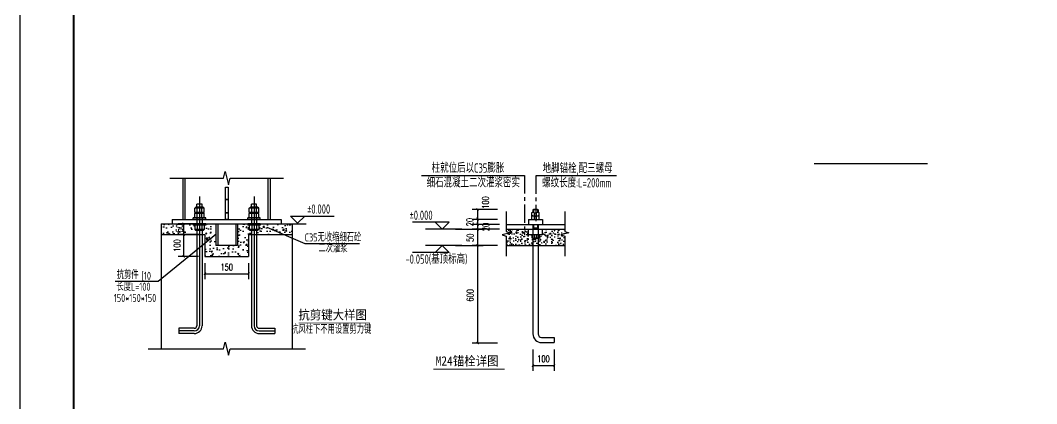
# Model space of a CAD drawing. Extents: x 293620 to 503924, y -252071 to 755100.
# Drawn here: x 366152 to 437642, y 364986 to 391933 of the extents above; entities that cross this region are included whole.
import ezdxf
from ezdxf.enums import TextEntityAlignment as Align

# ---------------------------------------------------------------- set-up
doc = ezdxf.new("R2010")
doc.units = 0
doc.header["$LTSCALE"] = 1000
doc.header["$MEASUREMENT"] = 0
doc.linetypes.add('CENTER', pattern=[2, 1.25, -0.25, 0.25, -0.25])
doc.linetypes.add('DASHED', pattern=[0.75, 0.5, -0.25])
doc.layers.get('Defpoints').update_dxf_attribs({"color": 250})
for name, color, linetype in [('3T_WOOD', 21, 'Continuous'), ('AXIS', 171, 'Continuous'), ('AXIS_TEXT', 7, 'Continuous'), ('BOLT', 252, 'Continuous'), ('BOLTFILL', 2, 'Continuous'), ('Boltx', 252, 'DASHED'), ('dim', 7, 'Continuous'), ('DIM_SYMB', 171, 'Continuous'), ('JDX', 6, 'Continuous'), ('LAYER3', 3, 'CENTER'), ('PUB_DIM', 171, 'Continuous'), ('PUB_TEXT', 7, 'Continuous'), ('S', 2, 'Continuous'), ('SYMB', 7, 'Continuous'), ('TK', 4, 'Continuous'), ('刚架', 2, 'Continuous'), ('节点', 7, 'Continuous'), ('连接板', 3, 'Continuous'), ('锚栓', 2, 'Continuous')]:
    doc.layers.add(name, color=color, linetype=linetype)
doc.styles.add('-宋体', font='', dxfattribs={"width": 0.8})
doc.styles.add('DIM_FONT', font='SIMPLEX', dxfattribs={"width": 0.7, "bigfont": 'GBCBIG'})
doc.styles.add('TSSD_REIN', font='tssdeng.shx', dxfattribs={"width": 0.7, "bigfont": 'tssdchn.shx'})
doc.styles.get('-宋体').set_extended_font_data('SimSun')
doc.dimstyles.new('DIMN150', dxfattribs={"dimscale": 1.5, "dimtxt": 300, "dimasz": 100, "dimexe": 250, "dimexo": 300, "dimgap": 150, "dimtad": 1, "dimdec": 0, "dimzin": 0, "dimdsep": 46, "dimtxsty": 'DIM_FONT', "dimblk": 'ARCHTICK', "dimcen": 0.09, "dimclrt": 7, "dimadec": 0, "dimazin": 0, "dimtfac": 1, "dimtdec": 0, "dimtix": 1, "dimtmove": 2, "dimatfit": 3, "dimfxl": 0, "dimtolj": 1, "dimtzin": 0, "dimarcsym": 0})

# ---------------------------------------------------------------- blocks, each defined once
blk = doc.blocks.new('MS2')
at = {"layer": 'BOLT'}
for p, q in [((175644.8302677188, -126375.1265196549), (175644.8302677188, -126159.1265196549)), ((176004.8302677188, -126159.1265196549), (175644.8302677188, -126159.1265196549)), ((176004.8302677188, -126375.1265196549), (176004.8302677188, -126159.1265196549)), ((175500.8302677188, -126451.4940518949), (175577.1978000872, -126375.1265195267)), ((175500.8302677188, -126739.4940518949), (175500.8302677188, -126451.4940518949)), ((176148.8302677188, -126451.4940518949), (175500.8302677188, -126451.4940518949)), ((175500.8302677188, -126815.8615842632), (175577.1978000872, -126739.4940518949)), ((176148.8302677188, -126739.4940518949), (175500.8302677188, -126739.4940518949)), ((175500.8302677188, -127103.8615842632), (175500.8302677188, -126815.8615842632)), ((176148.8302677188, -126815.8615842632), (175500.8302677188, -126815.8615842632)), ((176072.4627353507, -126375.1265195267), (175577.1978000872, -126375.1265195267)), ((176072.4627353507, -126739.4940518949), (175577.1978000872, -126739.4940518949)), ((175662.8302677188, -126739.4940518949), (175662.8302677188, -126451.4940518949)), ((175662.8302677188, -127103.8615842632), (175662.8302677188, -126815.8615842632)), ((175986.8302677188, -126739.4940518949), (175986.8302677188, -126451.4940518949)), ((175986.8302677188, -127103.8615842632), (175986.8302677188, -126815.8615842632)), ((176148.8302677188, -126451.4940518949), (176072.4627353507, -126375.1265195267)), ((176148.8302677188, -126815.8615842632), (176072.4627353507, -126739.4940518949)), ((176148.8302677188, -126739.4940518949), (176148.8302677188, -126451.4940518949)), ((176148.8302677188, -127103.8615842632), (176148.8302677188, -126815.8615842632)), ((176256.8302677188, -127103.8615842632), (175392.8302677188, -127103.8615842632)), ((175392.8302677188, -127211.8615842632), (175392.8302677188, -127103.8615842632)), ((176256.8302677188, -127211.8615842632), (175392.8302677188, -127211.8615842632)), ((176256.8302677188, -127511.8615842632), (175392.8302677188, -127511.8615842632)), ((175392.8302677188, -127511.8615842632), (175392.8302677188, -127619.8615842632)), ((176256.8302677188, -127619.8615842632), (175392.8302677188, -127619.8615842632)), ((176148.8302677188, -127619.8615842632), (175500.8302677188, -127619.8615842632)), ((175500.8302677188, -127619.8615842632), (175500.8302677188, -127907.8615842632)), ((175662.8302677188, -127619.8615842632), (175662.8302677188, -127907.8615842632)), ((175986.8302677188, -127619.8615842632), (175986.8302677188, -127907.8615842632)), ((176148.8302677188, -127619.8615842632), (176148.8302677188, -127907.8615842632)), ((176256.8302677188, -127211.8615842632), (176256.8302677188, -127103.8615842632)), ((176256.8302677188, -127511.8615842632), (176256.8302677188, -127619.8615842632)), ((176148.8302677188, -127907.8615842632), (175500.8302677188, -127907.8615842632)), ((175500.8302677188, -127907.8615842632), (175577.1978000872, -127984.2291166312)), ((176072.4627353507, -127984.2291166312), (175577.1978000872, -127984.2291166312)), ((175644.8302677188, -127984.229116503), (175644.8302677188, -134511.8615842632)), ((176004.8302677188, -127984.229116503), (176004.8302677188, -134511.8615842632)), ((176148.8302677188, -127907.8615842632), (176072.4627353507, -127984.2291166312)), ((176184.8302677188, -134691.8615842632), (177249.8302677188, -134691.8615842632)), ((177249.8302677188, -134691.8615842632), (177249.8302677188, -135051.8615842632)), ((176184.8302677188, -135051.8615842632), (177249.8302677188, -135051.8615842632))]:
    blk.add_line(p, q, dxfattribs=at)
for radius in [540, 180]:
    blk.add_arc((176184.8302677188, -134511.8615842632), radius, 180, 270, dxfattribs=at)
at = {"layer": 'BOLTFILL'}
blk.add_line((176184.8302677188, -134871.8615842632), (177249.8302677191, -134871.861584263), dxfattribs=at)
blk.add_arc((176184.8302677188, -134511.8615842632), 360.0000000000437, 180, 270, dxfattribs=at)
at = {"layer": 'Boltx'}
for p, q in [((175644.8302677188, -127103.8615842632), (175644.8302677188, -127984.229116503)), ((176004.8302677188, -127103.8615842632), (176004.8302677188, -127984.229116503))]:
    blk.add_line(p, q, dxfattribs=at)
at = {"layer": '节点'}
blk.add_line((175824.8302677188, -125636.8615842632), (175824.8302677188, -134511.8615842632), dxfattribs=at)
blk = doc.blocks.new('MS12')
at = {"layer": 'BOLT'}
for p, q in [((171144.8302677188, -126375.1265196549), (171144.8302677188, -126159.1265196549)), ((171504.8302677188, -126159.1265196549), (171144.8302677188, -126159.1265196549)), ((171504.8302677188, -126375.1265196549), (171504.8302677188, -126159.1265196549)), ((171000.8302677188, -126451.4940518949), (171077.1978000872, -126375.1265195267)), ((171000.8302677188, -126739.4940518949), (171000.8302677188, -126451.4940518949)), ((171648.8302677188, -126451.4940518949), (171000.8302677188, -126451.4940518949)), ((171000.8302677188, -126815.8615842632), (171077.1978000872, -126739.4940518949)), ((171648.8302677188, -126739.4940518949), (171000.8302677188, -126739.4940518949)), ((171000.8302677188, -127103.8615842632), (171000.8302677188, -126815.8615842632)), ((171648.8302677188, -126815.8615842632), (171000.8302677188, -126815.8615842632)), ((171572.4627353507, -126375.1265195267), (171077.1978000872, -126375.1265195267)), ((171572.4627353507, -126739.4940518949), (171077.1978000872, -126739.4940518949)), ((171162.8302677188, -126739.4940518949), (171162.8302677188, -126451.4940518949)), ((171162.8302677188, -127103.8615842632), (171162.8302677188, -126815.8615842632)), ((171486.8302677188, -126739.4940518949), (171486.8302677188, -126451.4940518949)), ((171486.8302677188, -127103.8615842632), (171486.8302677188, -126815.8615842632)), ((171648.8302677188, -126451.4940518949), (171572.4627353507, -126375.1265195267)), ((171648.8302677188, -126815.8615842632), (171572.4627353507, -126739.4940518949)), ((171648.8302677188, -126739.4940518949), (171648.8302677188, -126451.4940518949)), ((171648.8302677188, -127103.8615842632), (171648.8302677188, -126815.8615842632)), ((171756.8302677188, -127103.8615842632), (170892.8302677188, -127103.8615842632)), ((170892.8302677188, -127211.8615842632), (170892.8302677188, -127103.8615842632)), ((171756.8302677188, -127211.8615842632), (170892.8302677188, -127211.8615842632)), ((171756.8302677188, -127511.8615842632), (170892.8302677188, -127511.8615842632)), ((170892.8302677188, -127511.8615842632), (170892.8302677188, -127619.8615842632)), ((171756.8302677188, -127619.8615842632), (170892.8302677188, -127619.8615842632)), ((171648.8302677188, -127619.8615842632), (171000.8302677188, -127619.8615842632)), ((171000.8302677188, -127619.8615842632), (171000.8302677188, -127907.8615842632)), ((171162.8302677188, -127619.8615842632), (171162.8302677188, -127907.8615842632)), ((171486.8302677188, -127619.8615842632), (171486.8302677188, -127907.8615842632)), ((171648.8302677188, -127619.8615842632), (171648.8302677188, -127907.8615842632)), ((171756.8302677188, -127211.8615842632), (171756.8302677188, -127103.8615842632)), ((171756.8302677188, -127511.8615842632), (171756.8302677188, -127619.8615842632)), ((171648.8302677188, -127907.8615842632), (171000.8302677188, -127907.8615842632)), ((171000.8302677188, -127907.8615842632), (171077.1978000872, -127984.2291166312)), ((171572.4627353507, -127984.2291166312), (171077.1978000872, -127984.2291166312)), ((171144.8302677188, -127984.229116503), (171144.8302677188, -134511.8615842632)), ((171504.8302677188, -127984.229116503), (171504.8302677188, -134511.8615842632)), ((171648.8302677188, -127907.8615842632), (171572.4627353507, -127984.2291166312)), ((170964.8302677188, -134691.8615842632), (169899.8302677188, -134691.8615842632)), ((169899.8302677188, -134691.8615842632), (169899.8302677188, -135051.8615842632)), ((170964.8302677188, -135051.8615842632), (169899.8302677188, -135051.8615842632))]:
    blk.add_line(p, q, dxfattribs=at)
for radius in [180, 540]:
    blk.add_arc((170964.8302677188, -134511.8615842632), radius, 270, 0, dxfattribs=at)
at = {"layer": 'BOLTFILL'}
blk.add_line((170964.8302677188, -134871.8615842632), (169899.8302677188, -134871.861584263), dxfattribs=at)
blk.add_arc((170964.8302677188, -134511.8615842632), 360.0000000000437, 270, 0, dxfattribs=at)
at = {"layer": 'Boltx'}
for p, q in [((171144.8302677188, -127103.8615842632), (171144.8302677188, -127984.229116503)), ((171504.8302677188, -127103.8615842632), (171504.8302677188, -127984.229116503))]:
    blk.add_line(p, q, dxfattribs=at)
at = {"layer": '节点'}
blk.add_line((171324.8302677188, -125636.8615842632), (171324.8302677188, -134511.8615842632), dxfattribs=at)
blk = doc.blocks.new('_ArchTick')
at = {"color": 0, "linetype": 'ByBlock', "const_width": 0.4}
blk.add_lwpolyline([(-0.5, -0.5), (0.5, 0.5)], dxfattribs=at)
blk = doc.blocks.new('*D24')
at = {"layer": 'AXIS', "color": 0, "lineweight": -2}
for p, q in [((5901.420633901085, 9029.32066265581), (4455.778367259714, 9029.32066265581)), ((4830.778367259714, 9029.32066265581), (4830.778367259714, 8279.32066265581)), ((5901.420633901027, 8279.32066265581), (4455.778367259714, 8279.32066265581))]:
    blk.add_line(p, q, dxfattribs=at)
at = {"layer": 'Defpoints', "color": 0}
for p in [(6351.420633901085, 9029.32066265581), (4830.778367259714, 8279.32066265581), (6351.420633901027, 8279.32066265581)]:
    blk.add_point(p, dxfattribs=at)
at = {"layer": 'AXIS', "color": 0, "lineweight": -2, "xscale": 150, "yscale": 150, "zscale": 150}
for p, rotation in [((4830.778367259714, 9029.32066265581), 90), ((4830.778367259714, 8279.32066265581), 270)]:
    blk.add_blockref('_ArchTick', p, dxfattribs=dict(at, rotation=rotation))
at = {"layer": 'AXIS', "color": 7, "insert": (4545.712988336571, 8726.110253568695), "char_height": 450, "attachment_point": 5, "rotation": 90, "style": 'DIM_FONT'}
blk.add_mtext('\\A1;50', dxfattribs=at)
blk = doc.blocks.new('*D25')
at = {"layer": 'AXIS', "color": 0, "lineweight": -2}
for p, q in [((6294.420633901085, 6329.320662655809), (6294.420633901085, 5224.248650963826)), ((9294.420633901085, 6329.320662655926), (9294.420633901085, 5224.248650963826)), ((6294.420633901085, 5599.248650963826), (9294.420633901085, 5599.248650963826))]:
    blk.add_line(p, q, dxfattribs=at)
at = {"layer": 'Defpoints', "color": 0}
for p in [(6294.420633901085, 6779.320662655809), (9294.420633901085, 6779.320662655926), (9294.420633901085, 5599.248650963826)]:
    blk.add_point(p, dxfattribs=at)
at = {"layer": 'AXIS', "color": 0, "lineweight": -2, "xscale": 150, "yscale": 150, "zscale": 150, "rotation": 180}
blk.add_blockref('_ArchTick', (6294.420633901085, 5599.248650963826), dxfattribs=at)
at = {"layer": 'AXIS', "color": 0, "lineweight": -2, "xscale": 150, "yscale": 150, "zscale": 150}
blk.add_blockref('_ArchTick', (9294.420633901085, 5599.248650963826), dxfattribs=at)
at = {"layer": 'AXIS', "color": 7, "insert": (7794.420633901085, 6049.248650963826), "char_height": 450, "attachment_point": 5, "style": 'DIM_FONT'}
blk.add_mtext('\\A1;150', dxfattribs=at)
blk = doc.blocks.new('*D26')
at = {"layer": 'AXIS', "color": 0, "lineweight": -2}
for p, q in [((5901.420633901027, 8279.32066265581), (4455.778367259714, 8279.32066265581)), ((4830.778367259714, 8279.32066265581), (4830.778367259714, 6779.32066265581)), ((5844.420633901085, 6779.32066265581), (4455.778367259714, 6779.32066265581))]:
    blk.add_line(p, q, dxfattribs=at)
at = {"layer": 'Defpoints', "color": 0}
for p in [(6351.420633901027, 8279.32066265581), (4830.778367259714, 6779.32066265581), (6294.420633901085, 6779.320662655809)]:
    blk.add_point(p, dxfattribs=at)
at = {"layer": 'AXIS', "color": 0, "lineweight": -2, "xscale": 150, "yscale": 150, "zscale": 150}
for p, rotation in [((4830.778367259714, 8279.32066265581), 90), ((4830.778367259714, 6779.32066265581), 270)]:
    blk.add_blockref('_ArchTick', p, dxfattribs=dict(at, rotation=rotation))
at = {"layer": 'AXIS', "color": 7, "insert": (4380.778367259713, 7529.320662655811), "char_height": 450, "attachment_point": 5, "rotation": 90, "style": 'DIM_FONT'}
blk.add_mtext('\\A1;100', dxfattribs=at)
blk = doc.blocks.new('*D18')
at = {"layer": 'AXIS', "color": 0, "lineweight": -2}
for p, q in [((6318.032171001803, 11093.30456730362), (4580.798831408989, 11093.30456730362)), ((4955.798831408989, 11093.30456730362), (4955.798831408989, 10399.46248842077)), ((6318.032171001803, 10399.46248842077), (4580.798831408989, 10399.46248842077))]:
    blk.add_line(p, q, dxfattribs=at)
at = {"layer": 'Defpoints', "color": 0}
for p in [(6768.032171001803, 11093.30456730362), (4955.798831408989, 10399.46248842077), (6768.032171001803, 10399.46248842077)]:
    blk.add_point(p, dxfattribs=at)
at = {"layer": 'AXIS', "color": 0, "lineweight": -2, "xscale": 150, "yscale": 150, "zscale": 150}
for p, rotation in [((4955.798831408989, 11093.30456730362), 90), ((4955.798831408989, 10399.46248842077), 270)]:
    blk.add_blockref('_ArchTick', p, dxfattribs=dict(at, rotation=rotation))
at = {"layer": 'AXIS', "color": 7, "insert": (5504.490583463252, 11566.3792207035), "char_height": 450, "attachment_point": 5, "rotation": 90, "style": 'DIM_FONT'}
blk.add_mtext('\\A1;100', dxfattribs=at)
blk = doc.blocks.new('*D19')
at = {"layer": 'AXIS', "color": 0, "lineweight": -2}
for p, q in [((6472.099671571079, 10044.47351782967), (4583.860044095811, 10044.47351782967)), ((4958.860044095811, 10044.47351782967), (4958.860044095811, 10194.47351782967)), ((4958.860044095811, 10044.47351782967), (4958.860044095811, 9721.75627183693)), ((6472.099671571079, 9721.75627183693), (4583.860044095811, 9721.75627183693)), ((4958.860044095811, 9721.75627183693), (4958.860044095811, 9571.75627183693))]:
    blk.add_line(p, q, dxfattribs=at)
at = {"layer": 'Defpoints', "color": 0}
for p in [(6922.099671571079, 10044.47351782967), (4958.860044095811, 9721.75627183693), (6922.099671571079, 9721.75627183693)]:
    blk.add_point(p, dxfattribs=at)
at = {"layer": 'AXIS', "color": 0, "lineweight": -2, "xscale": 150, "yscale": 150, "zscale": 150}
for p, rotation in [((4958.860044095811, 10044.47351782967), 270), ((4958.860044095811, 9721.75627183693), 90)]:
    blk.add_blockref('_ArchTick', p, dxfattribs=dict(at, rotation=rotation))
at = {"layer": 'AXIS', "color": 7, "insert": (5526.007476039144, 9883.114894833416), "char_height": 450, "attachment_point": 5, "rotation": 90, "style": 'DIM_FONT'}
blk.add_mtext('\\A1;20', dxfattribs=at)
blk = doc.blocks.new('*D20')
at = {"layer": 'AXIS', "color": 0, "lineweight": -2}
for p, q in [((4955.79883140899, 10399.46248842077), (4955.79883140899, 10549.46248842077)), ((6318.032171004714, 10399.46248842077), (4580.79883140899, 10399.46248842077)), ((6318.032171004714, 10044.47351782967), (4580.798831408989, 10044.47351782967)), ((4955.79883140899, 10399.46248842077), (4955.798831408989, 10044.47351782967)), ((4955.798831408989, 10044.47351782967), (4955.798831408989, 9894.473517829669))]:
    blk.add_line(p, q, dxfattribs=at)
at = {"layer": 'Defpoints', "color": 0}
for p in [(4955.798831408989, 10044.47351782967), (6768.032171004714, 10399.46248842077), (6768.032171004714, 10044.47351782967)]:
    blk.add_point(p, dxfattribs=at)
at = {"layer": 'AXIS', "color": 0, "lineweight": -2, "xscale": 150, "yscale": 150, "zscale": 150}
for p, rotation in [((4955.79883140899, 10399.46248842077), 270), ((4955.798831408989, 10044.47351782967), 90)]:
    blk.add_blockref('_ArchTick', p, dxfattribs=dict(at, rotation=rotation))
at = {"layer": 'AXIS', "color": 7, "insert": (4416.508497310017, 10221.9680031254), "char_height": 450, "attachment_point": 5, "rotation": 90, "style": 'DIM_FONT'}
blk.add_mtext('\\A1;20', dxfattribs=at)
blk = doc.blocks.new('*D21')
at = {"layer": 'AXIS', "color": 0, "lineweight": -2}
for p, q in [((3442.559203933721, 9721.75627183693), (5330.798831408989, 9721.756271836928)), ((4955.798831408989, 9721.756271836928), (4955.798831408989, 8612.156264742835)), ((3442.559203933721, 8612.156264742836), (5330.798831408989, 8612.156264742835))]:
    blk.add_line(p, q, dxfattribs=at)
at = {"layer": 'Defpoints', "color": 0}
for p in [(2992.559203933721, 9721.75627183693), (2992.559203933721, 8612.156264742836), (4955.798831408989, 8612.156264742835)]:
    blk.add_point(p, dxfattribs=at)
at = {"layer": 'AXIS', "color": 0, "lineweight": -2, "xscale": 150, "yscale": 150, "zscale": 150}
for p, rotation in [((4955.798831408989, 9721.756271836928), 90), ((4955.798831408989, 8612.156264742835), 270)]:
    blk.add_blockref('_ArchTick', p, dxfattribs=dict(at, rotation=rotation))
at = {"layer": 'AXIS', "color": 7, "insert": (4441.364504785539, 9147.341296923463), "char_height": 450, "attachment_point": 5, "rotation": 90, "style": 'DIM_FONT'}
blk.add_mtext('\\A1;50', dxfattribs=at)
blk = doc.blocks.new('*D22')
at = {"layer": 'AXIS', "color": 0, "lineweight": -2}
for p, q in [((8759.881746517989, 1480.948309990228), (8759.881746517989, -9.978597518056631e-05)), ((10212.10935348229, 1480.948309990228), (10212.10935348229, -9.978597518056631e-05)), ((8759.881746517989, 374.9999002140248), (10212.10935348229, 374.9999002140248))]:
    blk.add_line(p, q, dxfattribs=at)
at = {"layer": 'Defpoints', "color": 0}
for p in [(8759.881746517989, 1930.948309990228), (10212.10935348229, 1930.948309990228), (10212.10935348229, 374.9999002140248)]:
    blk.add_point(p, dxfattribs=at)
at = {"layer": 'AXIS', "color": 0, "lineweight": -2, "xscale": 150, "yscale": 150, "zscale": 150, "rotation": 180}
blk.add_blockref('_ArchTick', (8759.881746517989, 374.9999002140248), dxfattribs=at)
at = {"layer": 'AXIS', "color": 0, "lineweight": -2, "xscale": 150, "yscale": 150, "zscale": 150}
blk.add_blockref('_ArchTick', (10212.10935348229, 374.9999002140248), dxfattribs=at)
at = {"layer": 'AXIS', "color": 7, "insert": (9485.995550000138, 824.9999002140248), "char_height": 450, "attachment_point": 5, "style": 'DIM_FONT'}
blk.add_mtext('\\A1;100', dxfattribs=at)
blk = doc.blocks.new('*D23')
at = {"layer": 'AXIS', "color": 0, "lineweight": -2}
for p, q in [((6318.032171002851, 8612.156264742836), (4580.798831408991, 8612.156264742836)), ((4955.798831408991, 8612.156264742836), (4955.798831408989, 1912.846487619565)), ((6318.032171002851, 1912.846487619565), (4580.798831408989, 1912.846487619566))]:
    blk.add_line(p, q, dxfattribs=at)
at = {"layer": 'Defpoints', "color": 0}
for p in [(6768.032171002851, 8612.156264742836), (4955.798831408989, 1912.846487619565), (6768.032171002851, 1912.846487619565)]:
    blk.add_point(p, dxfattribs=at)
at = {"layer": 'AXIS', "color": 0, "lineweight": -2, "xscale": 150, "yscale": 150, "zscale": 150}
for p, rotation in [((4955.798831408991, 8612.156264742836), 90), ((4955.798831408989, 1912.846487619565), 270)]:
    blk.add_blockref('_ArchTick', p, dxfattribs=dict(at, rotation=rotation))
at = {"layer": 'AXIS', "color": 7, "insert": (4442.638320826838, 5186.133981041727), "char_height": 450, "attachment_point": 5, "rotation": 90, "style": 'DIM_FONT'}
blk.add_mtext('\\A1;600', dxfattribs=at)
blk = doc.blocks.new('GeYuanFrame_83540116', base_point=(20.08568540801701, 4.526152566438171))
at = {"layer": 'TK'}
blk.add_lwpolyline([(20.08568540801701, 4.526152566438171), (20.08568540801701, 598.5261525664382), (861.0856854080171, 598.5261525664382), (861.0856854080171, 4.526152566438171)], close=True, dxfattribs=at)
at = {"layer": 'TK', "const_width": 1}
blk.add_lwpolyline([(45.08568540801701, 588.5261525664382), (851.0856854080171, 588.5261525664382), (851.0856854080171, 14.52615256643817), (45.08568540801701, 14.52615256643817)], close=True, dxfattribs=at)
blk = doc.blocks.new('A$C20FA786A')
at = {"layer": 'PUB_DIM'}
h = blk.add_hatch(dxfattribs=at)
h.set_pattern_fill('AR-CONC', color=256, scale=100, style=0)
h.set_pattern_definition([(49.99999999999999, (-165780.4096338176, 104260.3942568297), (18218.4668996004, -1593.908553890309), [1905, -20955]), (355, (-165780.4096338176, 104260.3942568297), (-3524.282597566699, 19105.664288218), [1524, -16764]), (100.451, (-164262.2096338177, 104127.5692568297), (14694.25016659592, 17511.66878202919), [1619, -17809]), (46.18420000000001, (-165780.4096338176, 109340.3942568297), (27107.90408921299, -4204.232793272715), [2857.5, -31432.5]), (96.6356, (-163521.4196338176, 108990.0442568297), (23740.42344662371, 24742.55558900492), [2428.499999999981, -26713.49999999985]), (351.1840000000001, (-165780.4096338176, 109340.3942568297), (23740.46058139339, 24742.51178605977), [2286, -25146]), (21, (-163240.4096338176, 108070.3942568297), (15161.48798353833, -10226.55185167625), [1905, -20955]), (326.0000000000001, (-163240.4096338176, 108070.3942568297), (6180.202834764707, 18418.79661223193), [1524, -16764]), (71.4514, (-161976.9596338177, 107218.1842568297), (21341.64907701244, 8192.285771605744), [1619, -17809]), (37.50000000000001, (-165780.4096338176, 104260.3942568297), (308.8603250591817, 8455.503887315312), [0, -16560.8, 0, -17018, 0, -16827.5]), (7.499999999999999, (-165780.4096338176, 104260.3942568297), (6681.966251030574, 10018.05748181195), [0, -9702.8, 0, -16179.8, 0, -6413.500000000001]), (327.5, (-171444.6096338176, 104260.3942568297), (13559.05951668714, -572.8743992673458), [0, -6350, 0, -19812, 0, -26289]), (317.5, (-173984.6096338176, 104260.3942568297), (14812.9181386018, 2542.649103333301), [0, -8255, 0, -13157.2, 0, -18669])])
h.paths.add_polyline_path([(5220.420633901085, 8633.32066265581), (5220.420633901085, 8921.32066265581), (5112.420633901085, 8921.32066265581), (5112.420633901085, 9029.32066265581), (2169.420633901085, 9029.32066265581), (2169.420633901085, 8279.32066265581), (5364.420633901085, 8279.32066265581), (5364.420633901085, 8556.953130287759), (5296.788166269485, 8556.953130287759)])
h.paths.add_polyline_path([(7044.420633901085, 9029.32066265581), (5976.420633901085, 9029.32066265581), (5976.420633901085, 8921.32066265581), (5868.420633901085, 8921.32066265581), (5868.420633901085, 8633.32066265581), (5792.053101533034, 8556.953130287759), (5724.420633901085, 8556.953130287759), (5724.420633901085, 8279.32066265581), (6294.420633901085, 8279.32066265581), (6294.420633901085, 7529.320662655809), (6294.420633901085, 6779.320662655809), (9294.420633901085, 6779.320662655926), (9294.420633901085, 8279.32066265581), (9864.420633901085, 8279.32066265581), (9864.420633901085, 8556.953130287759), (9796.788166269485, 8556.953130287759), (9720.420633901085, 8633.32066265581), (9720.420633901085, 8921.32066265581), (9612.420633901085, 8921.32066265581), (9612.420633901085, 9029.32066265581), (8544.420633901085, 9029.32066265581), (8544.420633901085, 7529.320662655809), (7044.420633901085, 7529.320662655809)])
h.paths.add_polyline_path([(13419.42063390109, 9029.32066265581), (12723.04563390109, 9029.32066265581), (10476.42063390109, 9029.32066265581), (10476.42063390109, 8921.32066265581), (10368.42063390109, 8921.32066265581), (10368.42063390109, 8633.32066265581), (10292.05310153303, 8556.953130287759), (10224.42063390109, 8556.953130287759), (10224.42063390109, 8279.32066265581), (13419.42063390109, 8279.32066265581)])
at = {"layer": '锚栓'}
h = blk.add_hatch(dxfattribs=at)
h.set_pattern_fill('AR-CONC', color=256, scale=5, style=0)
h.set_pattern_definition([(49.99999999999999, (-165780.4096338176, 136541.182246919), (910.92334498002, -79.69542769451543), [95.25, -1047.75]), (355, (-165780.4096338176, 136541.182246919), (-176.2141298783349, 955.2832144108999), [76.2, -838.1999999999999]), (100.451, (-165704.4996338177, 136534.540996919), (734.7125083297963, 875.5834391014594), [80.95, -890.45]), (46.18420000000001, (-165780.4096338176, 136795.182246919), (1355.395204460649, -210.2116396636357), [142.875, -1571.625]), (96.6356, (-165667.4601338177, 136777.664746919), (1187.021172331186, 1237.127779450246), [121.4249999999994, -1335.674999999991]), (351.1840000000001, (-165780.4096338176, 136795.182246919), (1187.02302906967, 1237.125589302988), [114.3, -1257.3]), (21, (-165653.4096338176, 136731.682246919), (758.0743991769164, -511.3275925838125), [95.25, -1047.75]), (326.0000000000001, (-165653.4096338176, 136731.682246919), (309.0101417382353, 920.9398306115963), [76.2, -838.1999999999999]), (71.4514, (-165590.2371338177, 136689.071746919), (1067.082453850622, 409.6142885802873), [80.95, -890.45]), (37.50000000000001, (-165780.4096338176, 136541.182246919), (15.44301625295908, 422.7751943657655), [0, -828.04, 0, -850.9000000000001, 0, -841.375]), (7.499999999999999, (-165780.4096338176, 136541.182246919), (334.0983125515287, 500.9028740905975), [0, -485.14, 0, -808.99, 0, -320.675]), (327.5, (-166063.6196338176, 136541.182246919), (677.952975834357, -28.64371996336729), [0, -317.5, 0, -990.6, 0, -1314.45]), (317.5, (-166190.6196338176, 136541.182246919), (740.6459069300902, 127.1324551666651), [0, -412.75, 0, -657.86, 0, -933.45])])
h.paths.add_polyline_path([(5595.420633901085, 8921.32066265581), (5487.420633901085, 8921.32066265581), (5487.420633901085, 9029.32066265581), (3294.420633901085, 9029.32066265581), (3294.420633901085, 8279.32066265581), (5739.420633901085, 8279.32066265581), (5739.420633901085, 8556.953130287759), (5671.788166269485, 8556.953130287759), (5595.420633901085, 8633.32066265581)])
h.paths.add_polyline_path([(9294.420633901085, 8279.32066265581), (9489.420633901085, 8279.32066265581), (9489.420633901085, 8556.953130287759), (9421.788166269485, 8556.953130287759), (9345.420633901085, 8633.32066265581), (9345.420633901085, 8921.32066265581), (9237.420633901085, 8921.32066265581), (9237.420633901085, 9029.32066265581), (8544.420633901085, 9029.32066265581), (8544.420633901085, 7529.320662655809), (7044.420633901085, 7529.320662655809), (7044.420633901085, 9029.32066265581), (6351.420633901085, 9029.32066265581), (6351.420633901085, 8921.32066265581), (6243.420633901085, 8921.32066265581), (6243.420633901085, 8633.32066265581), (6167.053101533034, 8556.953130287759), (6099.420633901085, 8556.953130287759), (6099.420633901085, 8279.32066265581), (6294.420633901085, 8279.32066265581), (6294.420633901085, 7529.320662655809), (6294.420633901085, 6779.320662655809), (9294.420633901085, 6779.320662655926)])
h.paths.add_polyline_path([(12294.42063390109, 9029.32066265581), (11598.04563390109, 9029.32066265581), (10101.42063390109, 9029.32066265581), (10101.42063390109, 8921.32066265581), (9993.420633901085, 8921.32066265581), (9993.420633901085, 8633.32066265581), (9917.053101533034, 8556.953130287759), (9849.420633901085, 8556.953130287759), (9849.420633901085, 8279.32066265581), (12294.42063390109, 8279.32066265581)])
at = {"const_width": 64.63918831522521}
blk.add_lwpolyline([(12731.01405223151, 2215.178874306555), (17635.7038795866, 2215.178874306555)], dxfattribs=at)
at = {"layer": 'dim'}
for points in [[(10537.82543316338, 8786.923301824194), (13162.86246887251, 7661.912164976296), (13162.86246887251, 7661.912164976296), (16922.30141232972, 7661.912164976296)], [(7044.420633901085, 8279.32066265581), (3075.315822548408, 5071.870421733533), (3075.315822548408, 5071.870421733533), (125.0562819733168, 5071.870421733533)]]:
    blk.add_lwpolyline(points, dxfattribs=at)
at = {"layer": 'PUB_DIM'}
for p, q in [((12667.00749655807, 9067.18090192409), (12182.93162756989, 9551.2567709125)), ((12182.93162756989, 9551.2567709125), (13151.08336554567, 9551.2567709125)), ((12667.00749655807, 9551.2567709125), (15180.63972532254, 9551.2567709125)), ((13151.08336554567, 9551.2567709125), (12667.00749655807, 9067.18090192409)), ((11598.04563390109, 9029.32066265581), (13258.54563390109, 9029.32066265581))]:
    blk.add_line(p, q, dxfattribs=at)
at = {"layer": 'S'}
for p, q in [((7044.420633901085, 9029.32066265581), (7044.420633901085, 7529.320662655809)), ((7171.920633901085, 9029.32066265581), (7171.920633901085, 7529.320662655809)), ((8416.920633901085, 9029.32066265581), (8416.920633901085, 7529.320662655809)), ((8544.420633901085, 9029.32066265581), (8544.420633901085, 7529.320662655809)), ((6294.420633901085, 8279.32066265581), (6294.420633901085, 7529.320662655809)), ((9294.420633901085, 8279.32066265581), (9294.420633901085, 7529.320662655809)), ((8544.420633901085, 7529.320662655809), (7044.420633901085, 7529.320662655809))]:
    blk.add_line(p, q, dxfattribs=at)
at = {"layer": 'SYMB'}
for points in [[(3894.420633901085, 12158.83342783985), (7569.420633901085, 12158.83342783985), (7681.635955909209, 12608.9045018006), (7907.205311892962, 11708.76235387922), (8019.420633901085, 12158.83342783985), (11694.42063390109, 12158.83342783985)], [(2394.420633901085, 450.0714187807753), (7569.420633901085, 450.0714187807753), (7681.635955909209, 900.142492741521), (7907.205311892962, 0.0003448200295679271), (8019.420633901085, 450.0714187807753), (13194.42063390109, 450.0714187807753)]]:
    blk.add_lwpolyline(points, dxfattribs=at)
at = {"layer": '刚架'}
for p, q in [((4794.420633901085, 9329.32066265581), (4794.420633901085, 12158.83342783985)), ((4944.420633901085, 9329.32066265581), (4944.420633901085, 12158.83342783985)), ((10644.42063390109, 9329.32066265581), (10644.42063390109, 12158.83342783985)), ((10794.42063390109, 9329.32066265581), (10794.42063390109, 12158.83342783985)), ((4044.420633901085, 9329.32066265581), (11544.42063390109, 9329.32066265581))]:
    blk.add_line(p, q, dxfattribs=at)
at = {"layer": '节点'}
for p, q in [((4044.420633901085, 9329.32066265581), (4044.420633901085, 9029.32066265581)), ((11544.42063390109, 9329.32066265581), (11544.42063390109, 9029.32066265581)), ((3294.420633901085, 9029.32066265581), (3294.420633901085, 450.0714187807753)), ((3294.420633901085, 9029.32066265581), (12294.42063390109, 9029.32066265581)), ((12294.42063390109, 9029.32066265581), (12294.42063390109, 450.0714187807753)), ((3294.420633901085, 8279.32066265581), (6294.420633901085, 8279.32066265581)), ((6294.420633901085, 8279.32066265581), (6294.420633901085, 6779.320662655809)), ((9294.420633901085, 8279.32066265581), (9294.420633901085, 6779.320662655926)), ((9294.420633901085, 8279.32066265581), (12294.42063390109, 8279.32066265581)), ((6294.420633901085, 6779.320662655809), (9294.420633901085, 6779.320662655926))]:
    blk.add_line(p, q, dxfattribs=at)
at = {"layer": '连接板', "color": 6}
for p, q in [((7704.420633901085, 11539.28940759826), (7884.420633901085, 11539.28940759826)), ((7704.420633901085, 9779.32066265581), (7704.420633901085, 11539.28940759826)), ((7704.420633901085, 11539.28940759826), (7884.420633901085, 11539.28940759826)), ((7704.420633901085, 10682.87863955455), (7704.420633901085, 11539.28940759826)), ((7704.420633901085, 11539.28940759826), (7884.420633901085, 11539.28940759826)), ((7704.420633901085, 9779.32066265581), (7704.420633901085, 11539.28940759826)), ((7704.420633901085, 11539.28940759826), (7884.420633901085, 11539.28940759826)), ((7704.420633901085, 10682.87863955455), (7704.420633901085, 11539.28940759826)), ((7884.420633901085, 11539.28940759826), (7884.420633901085, 9779.32066265581)), ((7884.420633901085, 11539.28940759826), (7884.420633901085, 10682.87863955455)), ((7884.420633901085, 11539.28940759826), (7884.420633901085, 9779.32066265581)), ((7884.420633901085, 11539.28940759826), (7884.420633901085, 10682.87863955455)), ((7884.420633901085, 10682.87863955455), (7704.420633901085, 10682.87863955455)), ((7704.420633901085, 10682.87863955455), (7884.420633901085, 10682.87863955455)), ((7704.420633901085, 9329.32066265581), (7704.420633901085, 10682.87863955455)), ((7704.420633901085, 10682.87863955455), (7884.420633901085, 10682.87863955455)), ((7704.420633901085, 9329.32066265581), (7704.420633901085, 10682.87863955455)), ((7884.420633901085, 10682.87863955455), (7704.420633901085, 10682.87863955455)), ((7884.420633901085, 10682.87863955455), (7884.420633901085, 9329.32066265581)), ((7884.420633901085, 10682.87863955455), (7884.420633901085, 9329.32066265581)), ((7704.420633901085, 9779.32066265581), (7884.420633901085, 9779.32066265581)), ((7704.420633901085, 9329.32066265581), (7704.420633901085, 9779.32066265581)), ((7884.420633901085, 9779.32066265581), (7704.420633901085, 9779.32066265581)), ((7884.420633901085, 9779.32066265581), (7704.420633901085, 9779.32066265581)), ((7704.420633901085, 9779.32066265581), (7884.420633901085, 9779.32066265581)), ((7704.420633901085, 9329.32066265581), (7704.420633901085, 9779.32066265581)), ((7884.420633901085, 9779.32066265581), (7884.420633901085, 9329.32066265581)), ((7884.420633901085, 9779.32066265581), (7884.420633901085, 9329.32066265581)), ((7884.420633901085, 9329.32066265581), (7704.420633901085, 9329.32066265581)), ((7884.420633901085, 9329.32066265581), (7704.420633901085, 9329.32066265581)), ((7884.420633901085, 9329.32066265581), (7704.420633901085, 9329.32066265581)), ((7884.420633901085, 9329.32066265581), (7704.420633901085, 9329.32066265581))]:
    blk.add_line(p, q, dxfattribs=at)
at = {"layer": 'AXIS_TEXT'}
for name, p in [('MS12', (-165405.4096338176, 136541.182246919)), ('MS2', (-166155.4096338176, 136541.182246919))]:
    blk.add_blockref(name, p, dxfattribs=at)
at = {"layer": 'PUB_TEXT', "style": 'TSSD_REIN', "width": 0.699999988079071}
blk.add_text('%%P0.000', height=639.9984, dxfattribs=at).set_placement((14110.01461077988, 10035.33263990068), align=Align.MIDDLE)
for s, p in [('C35无收缩细石砼', (15094.49035441427, 7811.912164976296)), ('二次灌浆', (15094.49035441427, 7061.912164976296)), ('抗剪件', (987.3294608016149, 5231.730482312909)), (' [10', (2139.40223653178, 5179.345857649634)), ('长度L=100', (1386.49252523965, 4429.738652947301)), ('150*150*150', (1495.577012217313, 3655.316366009123)), ('抗风柱下不用设置剪力键', (14976.48205326939, 1488.036615763791))]:
    blk.add_text(s, height=550, dxfattribs=at).set_placement(p, align=Align.CENTER)
at = {"layer": 'PUB_TEXT', "color": 0, "style": '-宋体', "width": 0.9}
blk.add_text('抗剪键大样图', height=639.9984, dxfattribs=at).set_placement((12713.79803981696, 2456.864948088129))
at = {"layer": 'AXIS'}
dim = blk.add_linear_dim(base=(4830.778367259714, 8279.32066265581), p1=(6351.420633901085, 9029.32066265581), p2=(6351.420633901027, 8279.32066265581), angle=90, text='50', dimstyle='DIMN150', dxfattribs=at)
dim.commit()
dim.dimension.update_dxf_attribs({"geometry": '*D24', "text_midpoint": (4545.712988336571, 8726.110253568695), "dimtype": 128})
dim = blk.add_linear_dim(base=(4830.778367259714, 6779.32066265581), p1=(6351.420633901027, 8279.32066265581), p2=(6294.420633901085, 6779.320662655809), angle=90, text='100', dimstyle='DIMN150', dxfattribs=at)
dim.commit()
dim.dimension.update_dxf_attribs({"geometry": '*D26', "text_midpoint": (4380.778367259713, 7529.320662655811)})
dim = blk.add_linear_dim(base=(9294.420633901085, 5599.248650963826), p1=(6294.420633901085, 6779.320662655809), p2=(9294.420633901085, 6779.320662655926), text='150', dimstyle='DIMN150', dxfattribs=at)
dim.commit()
dim.dimension.update_dxf_attribs({"geometry": '*D25', "text_midpoint": (7794.420633901085, 6049.248650963826)})
blk = doc.blocks.new('A$C255128E5')
at = {"layer": 'PUB_DIM'}
h = blk.add_hatch(dxfattribs=at)
h.set_pattern_fill('AR-CONC', color=256, scale=80.63979840000002, angle=-2.544443745170813e-14, style=0)
h.set_pattern_definition([(49.99999999999996, (-388412.0297190616, -64144.40931200254), (578.3971652527196, -50.60319514166082), [60.47984879999999, -665.2783367999997]), (354.9999999999999, (-388412.0297190616, -64144.40931200254), (-111.8887957028343, 606.5662201963478), [48.38387904, -532.2226694399999]), (100.4513999999997, (-388363.8299568085, -64148.62624123652), (466.5087991392738, 555.9626568078359), [51.39996071577667, -565.3995856142991]), (46.18419999999995, (-388412.0297190616, -63983.12971520243), (860.6210300537658, -133.4741994685877), [90.71977319999968, -997.9175051999969]), (96.63559999999973, (-388340.3113071895, -63994.25261016039), (753.7101214744604, 785.5266872724877), [77.09994349285768, -848.099242946573]), (351.1841999999999, (-388412.0297190616, -63983.12971520243), (753.7095082772762, 785.5272759630815), [72.57581855999933, -798.334004159995]), (20.99999999999991, (-388331.3899206616, -64023.44961440243), (481.3446434637103, -324.6710617528458), [60.4798487999998, -665.2783367999971]), (326.0000000000001, (-388331.3899206616, -64023.44961440243), (196.2089931378547, 584.7595344232913), [48.38387903999995, -532.2226694399994]), (71.45139999999996, (-388291.2778842507, -64050.5055618409), (677.5538337992945, 260.0879423254238), [51.39996071577696, -565.3995856143022]), (37.49999999999994, (-388412.0297190616, -64144.40931200254), (9.805682813595007, 268.4449326155602), [0, -525.771485568, 0, -540.2866492800001, 0, -534.2386644000002]), (7.49999999999985, (-388412.0297190616, -64144.40931200254), (212.1387446451614, 318.0528093279239), [0, -308.0440298879998, 0, -513.6755158079995, 0, -203.6154909599998]), (327.5, (-388591.8564694935, -64144.40931200254), (430.4733363433995, -18.18820309598266), [0, -201.5994959999996, 0, -628.9904275199983, 0, -834.6219134399976]), (317.5, (-388672.4962678935, -64144.40931200254), (470.280151254383, 80.7244559411363), [0, -262.0793448, 0, -417.714155712, 0, -592.7025182399998])])
h.paths.add_polyline_path([(8675.821852099063, 9148.701222004136), (8675.821852099063, 9366.767301245942), (8453.300362825888, 9366.767301245942), (8453.300362825888, 9721.75627183693), (6922.099671571079, 9721.756271837628), (6922.099671571079, 9578.587411852553), (7206.090848044056, 9488.226582975127), (6638.108495098102, 9333.322304898757), (6922.099671571079, 9242.961476020748), (6922.099671571079, 8612.156264742604), (8759.881746517989, 8612.156264742604), (8759.881746517989, 9123.22734551772), (8751.56702879307, 9123.22734551772, -0.2031308870877475), (8676.751438752428, 9148.388592518517)])
h.paths.add_polyline_path([(10948.93952997835, 8612.156264742604), (10948.93952997835, 9242.961476020748), (10664.94835350537, 9333.322304898757), (11232.93070645144, 9488.226582975127), (10948.93952997835, 9578.587411852553), (10948.93952997835, 9721.75627183693), (9421.45210080166, 9721.75627183693), (9421.452100802242, 9366.767301245942), (9195.217349451646, 9366.767301245942), (9195.217349451646, 9149.222859000089, -0.2063473096339498), (9119.472172752634, 9123.227345518419), (9011.264777472155, 9148.701222004136), (8859.774424077972, 9148.701222004136), (8759.881746517989, 9125.184772657929), (8759.881746517989, 8612.156264742604)])
at = {"const_width": 64.63918831522521}
blk.add_lwpolyline([(1905.747172857984, 126.7761245346628), (6810.43700021306, 126.7761245346628)], dxfattribs=at)
at = {"layer": 'AXIS'}
for p, q in [((8751.567028796213, 10889.24758475856), (8675.821852099645, 10863.77370827238)), ((8675.821852099063, 10645.70762903069), (8675.821852099645, 10863.77370827238)), ((8751.567028796213, 10643.00244414934), (8675.821852099645, 10617.52856766304)), ((8675.821852099063, 10399.46248842077), (8675.821852099645, 10617.52856766304)), ((8751.567028796213, 10889.24758475856), (8859.774424078088, 10863.77370827238)), ((8751.567028796213, 10643.00244414934), (8859.774424078088, 10617.52856766304)), ((8859.774424078554, 10643.00244414865), (8859.774424078088, 10863.77370827238)), ((8859.774424078088, 10863.77370827238), (9011.264777472737, 10863.77370827238)), ((8859.774424078554, 10396.7573035385), (8859.774424078088, 10617.52856766304)), ((8859.774424078088, 10617.52856766304), (9011.264777472737, 10617.52856766304)), ((9119.472172754497, 10889.24758475856), (9011.264777472737, 10863.77370827238)), ((9011.264777472737, 10643.00244414865), (9011.264777472737, 10863.77370827238)), ((9119.472172754497, 10643.00244414934), (9011.264777472737, 10617.52856766304)), ((9011.264777472737, 10396.7573035385), (9011.264777472737, 10617.52856766304)), ((9119.472172754497, 10889.24758475856), (9195.217349451646, 10863.77370827238)), ((9119.472172754497, 10643.00244414934), (9195.217349451646, 10617.52856766304)), ((9195.217349451646, 10645.70762903069), (9195.217349451646, 10863.77370827238)), ((9195.217349451646, 10399.46248842077), (9195.217349451646, 10617.52856766304)), ((8675.821852099063, 9366.767301246175), (8675.821852099645, 9148.70122200402)), ((8751.567028796213, 9123.227345517953), (8675.821852099645, 9148.70122200402)), ((8751.567028796213, 9123.227345517953), (8859.774424078088, 9148.70122200402)), ((8859.774424078554, 9369.472486128216), (8859.774424078088, 9148.70122200402)), ((8859.774424078088, 9148.70122200402), (9011.264777472737, 9148.70122200402)), ((9011.264777472737, 9369.472486128216), (9011.264777472737, 9148.70122200402)), ((9119.472172754497, 9123.227345517953), (9011.264777472737, 9148.70122200402)), ((9119.472172754497, 9123.227345517953), (9195.217349451646, 9148.70122200402)), ((9195.217349451646, 9366.767301246175), (9195.217349451646, 9148.70122200402))]:
    blk.add_line(p, q, dxfattribs=at)
for centre, start, end in [((8743.848268286005, 10788.38824300782), 85.62368726140535, 132.2604409320896), ((8743.848268286005, 10542.14310239791), 85.62368726140535, 132.2604409320896), ((9127.19093326517, 10788.38824300782), 47.73955906791038, 94.37631273859463), ((9127.19093326517, 10542.14310239791), 47.73955906791038, 94.37631273859463), ((8743.848268286005, 9224.086687268922), 227.7395590679104, 274.3763127385946), ((9127.19093326517, 9224.086687268922), 265.6236872614054, 312.2604409320896)]:
    blk.add_arc(centre, 101.1542687296759, start, end, dxfattribs=at)
at = {"layer": 'AXIS_TEXT'}
for p, q in [((8789.592374274886, 11093.30456730362), (8759.881746517989, 11053.50632414478)), ((8759.881746517989, 11053.50632414478), (8759.881746517989, 10887.29015761917)), ((9081.44682727466, 11093.30456730362), (8789.592374274886, 11093.30456730362)), ((9081.44682727466, 11093.30456730362), (9114.870717109443, 11053.50632414478)), ((9114.870717109443, 11053.50632414478), (9114.870717109443, 10888.16432318999)), ((6922.099671571079, 10044.47351782967), (10948.93952997788, 10044.47351782967)), ((8453.300362825888, 10399.46248842077), (8453.300362825888, 10044.47351782967)), ((8453.300362825888, 10399.46248842077), (9421.452100802475, 10399.46248842077)), ((8453.300362825888, 10044.47351782967), (9421.452100802475, 10044.47351782967)), ((8759.881746517989, 10044.47351782967), (8759.881746517989, 9689.484547237982)), ((9114.870717109443, 9804.967945145676), (8759.881746517989, 9804.967945145676)), ((9114.870717109443, 10044.47351782967), (9114.870717109443, 9689.484547237982)), ((9421.452100802475, 10399.46248842077), (9421.452100802475, 10044.47351782967)), ((6922.099671571079, 9721.75627183693), (10948.93952997788, 9721.75627183693)), ((8453.300362825888, 9366.767301246175), (8453.300362825888, 9721.75627183693)), ((8453.300362825888, 9721.75627183693), (9421.452100802475, 9721.75627183693)), ((8453.300362825888, 9366.767301246175), (9421.452100802475, 9366.767301246175)), ((8759.881746517989, 9689.484547237982), (8759.88174651764, 2509.873392706271)), ((9114.870717109443, 9689.484547237982), (9114.870717109443, 2509.873392706271)), ((9421.452100802475, 9366.767301246175), (9421.452100802475, 9721.75627183693)), ((6922.099671571079, 8612.156264742836), (10948.93952997788, 8612.156264742836)), ((9356.908651603648, 2300.178134762333), (10212.10935348229, 2300.178134761634)), ((10212.10935348229, 2300.178134761634), (10212.10935348229, 1945.18916417018)), ((9356.908651603066, 1945.189164171461), (10212.10935348229, 1945.18916417018))]:
    blk.add_line(p, q, dxfattribs=at)
at = {"layer": 'AXIS_TEXT', "color": 3}
for p, q in [((9114.870717109443, 11053.50632414478), (8759.881746517989, 11053.50632414478)), ((8804.894004583854, 11053.50632414478), (8804.894004583854, 10876.69350016024)), ((9066.145196966158, 11053.50632414478), (9066.145196966158, 10876.69350016024)), ((8804.894004583271, 10044.47351782967), (8804.894004583271, 9804.967945145676)), ((9066.145196966158, 10044.47351782967), (9066.145196966158, 9804.967945145676))]:
    blk.add_line(p, q, dxfattribs=at)
at = {"layer": 'AXIS_TEXT'}
for radius in [597.026905085326, 242.0379344940511]:
    blk.add_arc((9356.908651603648, 2542.216069257003), radius, 180, 270, dxfattribs=at)
at = {"layer": 'JDX'}
for p, q in [((6922.099671571079, 10935.00798224157), (6922.099671571079, 9578.58741185267)), ((10948.93952997788, 10935.00798224157), (10948.93952997788, 9578.58741185267)), ((7206.090848044638, 9488.226582975127), (6638.108495098684, 9333.322304898873)), ((6638.108495098684, 9333.322304898873), (6922.099671571079, 9242.961476021446)), ((6922.099671571079, 9578.58741185267), (7206.090848044638, 9488.226582975127)), ((6922.099671571079, 9242.961476021446), (6922.099671571079, 7886.540905632661)), ((11232.93070645144, 9488.226582975127), (10664.94835350537, 9333.322304898873)), ((10664.94835350537, 9333.322304898873), (10948.93952997788, 9242.961476021446)), ((10948.93952997788, 9578.58741185267), (11232.93070645144, 9488.226582975127)), ((10948.93952997788, 9242.961476021446), (10948.93952997788, 7886.540905632661))]:
    blk.add_line(p, q, dxfattribs=at)
at = {"layer": 'LAYER3'}
for p, q in [((8170.791444538423, 13425.26752988237), (8170.791444538423, 9347.82400927809)), ((8961.116134521464, 13403.71375700226), (8961.116134521464, 10284.94951490837)), ((8675.821852099063, 10643.00244414865), (9119.472172753216, 10643.00244414865)), ((8859.774424078554, 10643.00244414865), (9195.217349451646, 10643.00244414865)), ((8751.567028796213, 9123.227345517953), (9119.472172753216, 9123.227345518419)), ((8859.774424078554, 9123.227345518419), (9119.472172755894, 9123.227345518419))]:
    blk.add_line(p, q, dxfattribs=at)
at = {"layer": 'PUB_DIM'}
for p, q in [((1093.615128208796, 13425.26752988237), (8170.791444538423, 13425.26752988237)), ((14504.61651462529, 13403.71375700226), (8961.116134521464, 13403.71375700226)), ((2516.775239208393, 10205.83214082534), (480.7385709117225, 10205.83214082534)), ((3000.85110819657, 10205.83214082534), (2032.699370220798, 10205.83214082534)), ((2032.699370220798, 10205.83214082534), (2516.775239208393, 9721.75627183693)), ((2516.775239208393, 9721.75627183693), (3000.85110819657, 10205.83214082534)), ((3877.616861391958, 9721.75627183693), (1389.220253941749, 9721.75627183693)), ((3877.616861391958, 8612.156264742836), (1389.220253941749, 8612.156264742836)), ((2032.699370220798, 8128.08039575431), (2516.775239208393, 8612.156264742836)), ((2516.775239208393, 8612.156264742836), (3000.85110819657, 8128.08039575431)), ((2516.775239208393, 8128.08039575431), (480.7385709117225, 8128.08039575431)), ((3000.85110819657, 8128.08039575431), (2032.699370220798, 8128.08039575431))]:
    blk.add_line(p, q, dxfattribs=at)
at = {"layer": 'PUB_TEXT', "style": 'TSSD_REIN', "width": 0.699999988079071}
for s, p in [('柱就位后以C35膨胀', (1798.312727230863, 13608.51083878113)), ('地脚锚栓,配三螺母', (9424.572185784258, 13590.6215620134)), ('细石混凝土二次灌浆密实', (1458.909660169069, 12601.86095343146)), ('螺纹长度:L=200mm', (9395.62709347604, 12596.46923195943)), ('-0.050(基顶标高)', (-0.000943795865168795, 7359.393207990215))]:
    blk.add_text(s, height=639.9984, dxfattribs=at).set_placement(p)
blk.add_text('%%P0.000', height=639.9984, dxfattribs=at).set_placement((1073.768124986585, 10689.90800981352), align=Align.MIDDLE)
at = {"layer": 'PUB_TEXT', "color": 0, "style": '-宋体', "width": 0.9}
blk.add_text('M24锚栓详图', height=639.9984, dxfattribs=at).set_placement((2076.229345252155, 368.462198316236))
at = {"layer": 'AXIS'}
for base, p1, p2, angle, text, picture, middle in [((4955.798831408989, 10399.46248842077), (6768.032171001803, 11093.30456730362), (6768.032171001803, 10399.46248842077), 270, '100', '*D18', (5504.490583463252, 11566.3792207035)), ((4955.798831408989, 10044.47351782967), (6768.032171004714, 10399.46248842077), (6768.032171004714, 10044.47351782967), 270, '20', '*D20', (4416.508497310017, 10221.9680031254)), ((4955.798831408989, 8612.156264742835), (2992.559203933721, 9721.75627183693), (2992.559203933721, 8612.156264742836), 270, '50', '*D21', (4441.364504785539, 9147.341296923463)), ((4958.860044095811, 9721.75627183693), (6922.099671571079, 10044.47351782967), (6922.099671571079, 9721.75627183693), 90, '20', '*D19', (5526.007476039144, 9883.114894833416)), ((4955.798831408989, 1912.846487619565), (6768.032171002851, 8612.156264742836), (6768.032171002851, 1912.846487619565), 270, '600', '*D23', (4442.638320826838, 5186.133981041727))]:
    dim = blk.add_linear_dim(base=base, p1=p1, p2=p2, angle=angle, text=text, dimstyle='DIMN150', dxfattribs=at)
    dim.commit()
    dim.dimension.update_dxf_attribs({"geometry": picture, "text_midpoint": middle, "dimtype": 128})
dim = blk.add_linear_dim(base=(10212.10935348229, 374.9999002140248), p1=(8759.881746517989, 1930.948309990228), p2=(10212.10935348229, 1930.948309990228), text='100', dimstyle='DIMN150', dxfattribs=at)
dim.commit()
dim.dimension.update_dxf_attribs({"geometry": '*D22', "text_midpoint": (9485.995550000138, 824.9999002140248)})

msp = doc.modelspace()

# ---------------------------------------------------------------- linework, layer by layer
at = {"layer": 'DIM_SYMB', "const_width": 105}
msp.add_lwpolyline([(421974.237992032, 381858.6020167815), (429981.7063464624, 381858.6020167815)], dxfattribs=at)

# ---------------------------------------------------------------- block references
at = {"xscale": 1.023974400013685, "yscale": 1.023974400945008, "zscale": 1.023974400033992}
for name, p in [('A$C255128E5', (393240.3308690984, 367286.6867349423)), ('A$C20FA786A', (372689.0613239943, 368389.9353516268))]:
    msp.add_blockref(name, p, dxfattribs=at)
at = {"layer": '3T_WOOD', "xscale": 150, "yscale": 150, "zscale": 150}
msp.add_blockref('GeYuanFrame_83540116', (366151.7538179462, 362629.2479342273), dxfattribs=at)

doc.saveas('drawing.dxf')
